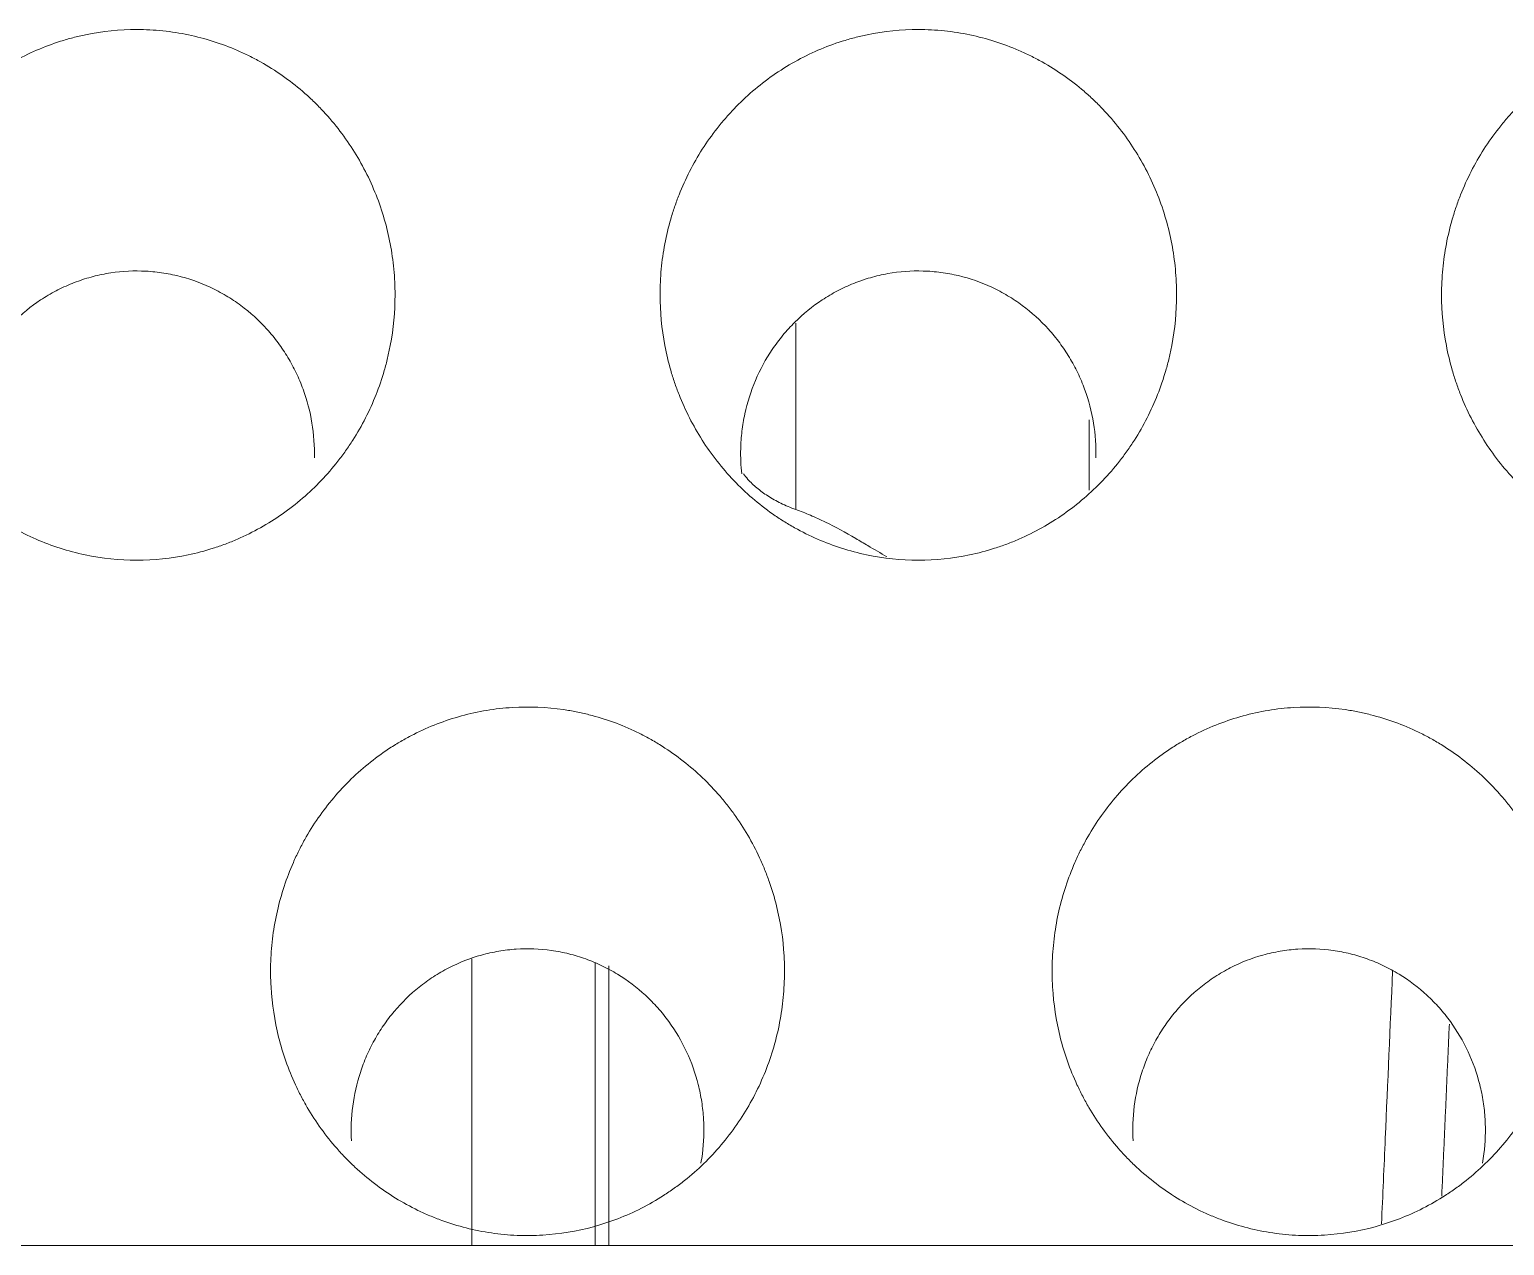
# Model space of a CAD drawing. Header units: inches. Extents: x 3778 to 56227, y -16914 to 35091.
# Drawn here: x 42419.23 to 42424.87, y -12658.71 to -12654.06 of the extents above; entities that cross this region are included whole.
import ezdxf

# ---------------------------------------------------------------- set-up
doc = ezdxf.new("R2010")
doc.units = ezdxf.units.IN
doc.header["$LTSCALE"] = 100
doc.header["$MEASUREMENT"] = 0
doc.layers.add('2-con', color=2, linetype='Continuous')
doc.layers.add('mark-B', color=2, linetype='Continuous', lineweight=20)

# ---------------------------------------------------------------- blocks, each defined once
blk = doc.blocks.new('무풍1WAY 대형')
at = {"layer": 'mark-B'}
for p, q in [((289.2596, -420.2368), (-384.8363, -420.2368)), ((262.6058, -421.3066), (262.6058, -420.2368)), ((263.1297, -421.3337), (263.1297, -420.2368)), ((261.8909, -423.7637), (261.8909, -423.0513)), ((260.7696, -423.1254), (260.7696, -423.3937))]:
    blk.add_line(p, q, dxfattribs=at)
for points, knots in [([(260.9096, -421.2256), (260.9059, -421.1602), (260.896, -421.0964), (260.8649, -420.9718), (260.8436, -420.9109), (260.8094, -420.8368), (260.8021, -420.8221), (260.787, -420.7931), (260.7634, -420.7503), (260.7192, -420.6824), (260.6788, -420.6317), (260.6466, -420.5951), (260.6355, -420.5831), (260.6127, -420.5596), (260.601, -420.5481), (260.5409, -420.492), (260.4891, -420.4525), (260.4061, -420.4013), (260.3775, -420.3856), (260.3331, -420.3641), (260.3181, -420.3573), (260.2877, -420.3444), (260.2724, -420.3384), (260.1954, -420.3103), (260.1322, -420.2943), (260.0511, -420.2825), (260.0348, -420.2805), (260.002, -420.2774), (259.9854, -420.2763), (259.936, -420.2742), (259.9032, -420.2746), (259.8054, -420.2806), (259.7408, -420.2912), (259.6131, -420.3261), (259.5522, -420.3497), (259.465, -420.3941), (259.4366, -420.4104), (259.3951, -420.437), (259.3814, -420.4463), (259.3547, -420.4654), (259.3416, -420.4753), (259.2777, -420.5261), (259.231, -420.5714), (259.1677, -420.6461), (259.1476, -420.6723), (259.1104, -420.726), (259.0761, -420.7812), (259.0472, -420.8392), (259.0211, -420.8986), (259.0094, -420.929), (258.9785, -421.0223), (258.9642, -421.0855), (258.9515, -421.1816), (258.9488, -421.2138), (258.9463, -421.2788), (258.9466, -421.3117), (258.9521, -421.4091), (258.9618, -421.4729), (258.9852, -421.5671), (258.9944, -421.5983), (259.0107, -421.6446), (259.0165, -421.6599), (259.0288, -421.6901), (259.0353, -421.705), (259.0693, -421.7787), (259.1019, -421.8345), (259.1495, -421.9005), (259.1593, -421.9135), (259.1797, -421.9391), (259.1903, -421.9518), (259.2228, -421.9887), (259.2455, -422.012), (259.3168, -422.0785), (259.3684, -422.118), (259.4384, -422.1611), (259.4527, -422.1694), (259.4815, -422.1852), (259.5253, -422.2078), (259.6004, -422.2395), (259.6627, -422.2587), (259.7104, -422.2708), (259.7264, -422.2744), (259.7588, -422.2808), (259.7751, -422.2837), (259.8567, -422.2955), (259.922, -422.2982), (260.0199, -422.2922), (260.0526, -422.2886), (260.1179, -422.2777), (260.15, -422.2707), (260.2447, -422.2448), (260.3056, -422.2213), (260.379, -422.184), (260.3935, -422.1761), (260.4221, -422.1597), (260.4641, -422.1342), (260.5303, -422.0867), (260.5793, -422.0438), (260.6262, -421.9982), (260.6488, -421.9741), (260.7121, -421.8992), (260.749, -421.8459), (260.7886, -421.775), (260.7962, -421.7606), (260.8108, -421.7313), (260.8177, -421.7165), (260.8375, -421.6715), (260.8491, -421.6411), (260.8796, -421.5488), (260.894, -421.4858), (260.9067, -421.3889), (260.9095, -421.3562), (260.9119, -421.2909), (260.9115, -421.2583), (260.9096, -421.2256)], [0, 0, 0, 0, 0.03125, 0.03125, 0.0625, 0.0625, 0.070313, 0.070313, 0.078125, 0.09375, 0.109375, 0.109375, 0.117188, 0.117188, 0.125, 0.125, 0.15625, 0.15625, 0.171875, 0.171875, 0.179688, 0.179688, 0.1875, 0.1875, 0.21875, 0.21875, 0.226563, 0.226563, 0.234375, 0.234375, 0.25, 0.25, 0.28125, 0.28125, 0.3125, 0.3125, 0.328125, 0.328125, 0.335938, 0.335938, 0.34375, 0.34375, 0.375, 0.375, 0.390625, 0.390625, 0.40625, 0.421875, 0.421875, 0.4375, 0.4375, 0.46875, 0.46875, 0.484375, 0.484375, 0.5, 0.5, 0.53125, 0.53125, 0.546875, 0.546875, 0.554688, 0.554688, 0.5625, 0.5625, 0.59375, 0.59375, 0.601563, 0.601563, 0.609375, 0.609375, 0.625, 0.625, 0.65625, 0.65625, 0.664063, 0.664063, 0.671875, 0.6875, 0.703125, 0.703125, 0.710938, 0.710938, 0.71875, 0.71875, 0.75, 0.75, 0.765625, 0.765625, 0.78125, 0.78125, 0.8125, 0.8125, 0.820313, 0.820313, 0.828125, 0.84375, 0.859375, 0.859375, 0.875, 0.875, 0.90625, 0.90625, 0.914063, 0.914063, 0.921875, 0.921875, 0.9375, 0.9375, 0.96875, 0.96875, 0.984375, 0.984375, 1, 1, 1, 1]), ([(263.8972, -421.2256), (263.8934, -421.1602), (263.8836, -421.0964), (263.8525, -420.9718), (263.8312, -420.9109), (263.7969, -420.8368), (263.7897, -420.8221), (263.7746, -420.7931), (263.7509, -420.7503), (263.7068, -420.6824), (263.6664, -420.6317), (263.6341, -420.5951), (263.6231, -420.5831), (263.6003, -420.5596), (263.5885, -420.5481), (263.5284, -420.492), (263.4767, -420.4525), (263.3936, -420.4013), (263.365, -420.3856), (263.3207, -420.3641), (263.3056, -420.3573), (263.2752, -420.3444), (263.26, -420.3384), (263.183, -420.3103), (263.1198, -420.2943), (263.0387, -420.2825), (263.0224, -420.2805), (262.9895, -420.2774), (262.973, -420.2763), (262.9235, -420.2742), (262.8908, -420.2746), (262.7929, -420.2806), (262.7284, -420.2912), (262.6007, -420.3261), (262.5398, -420.3497), (262.4525, -420.3941), (262.4241, -420.4104), (262.3826, -420.437), (262.369, -420.4463), (262.3422, -420.4654), (262.3292, -420.4753), (262.2652, -420.5261), (262.2186, -420.5714), (262.1552, -420.6461), (262.1352, -420.6723), (262.098, -420.726), (262.0636, -420.7812), (262.0348, -420.8392), (262.0086, -420.8986), (261.9969, -420.929), (261.9661, -421.0223), (261.9517, -421.0855), (261.939, -421.1816), (261.9363, -421.2138), (261.9338, -421.2788), (261.9342, -421.3117), (261.9396, -421.4091), (261.9493, -421.4729), (261.9727, -421.5671), (261.982, -421.5983), (261.9983, -421.6446), (262.0041, -421.6599), (262.0163, -421.6901), (262.0228, -421.705), (262.0569, -421.7787), (262.0894, -421.8345), (262.137, -421.9005), (262.1469, -421.9135), (262.1673, -421.9391), (262.1779, -421.9518), (262.2104, -421.9887), (262.2331, -422.012), (262.3044, -422.0785), (262.356, -422.118), (262.4259, -422.1611), (262.4402, -422.1694), (262.4691, -422.1852), (262.5128, -422.2078), (262.5879, -422.2395), (262.6503, -422.2587), (262.6979, -422.2708), (262.714, -422.2744), (262.7463, -422.2808), (262.7627, -422.2837), (262.8442, -422.2955), (262.9095, -422.2982), (263.0075, -422.2922), (263.0401, -422.2886), (263.1055, -422.2777), (263.1376, -422.2707), (263.2322, -422.2448), (263.2931, -422.2213), (263.3665, -422.184), (263.3811, -422.1761), (263.4096, -422.1597), (263.4516, -422.1342), (263.5178, -422.0867), (263.5668, -422.0438), (263.6138, -421.9982), (263.6363, -421.9741), (263.6997, -421.8992), (263.7366, -421.8459), (263.7762, -421.775), (263.7838, -421.7606), (263.7983, -421.7313), (263.8053, -421.7165), (263.825, -421.6715), (263.8367, -421.6411), (263.8671, -421.5488), (263.8815, -421.4858), (263.8943, -421.3889), (263.897, -421.3562), (263.8994, -421.2909), (263.8991, -421.2583), (263.8972, -421.2256)], [0, 0, 0, 0, 0.03125, 0.03125, 0.0625, 0.0625, 0.070312, 0.070312, 0.078125, 0.09375, 0.109375, 0.109375, 0.117187, 0.117187, 0.125, 0.125, 0.15625, 0.15625, 0.171875, 0.171875, 0.179687, 0.179687, 0.1875, 0.1875, 0.21875, 0.21875, 0.226562, 0.226562, 0.234375, 0.234375, 0.25, 0.25, 0.28125, 0.28125, 0.3125, 0.3125, 0.328125, 0.328125, 0.335937, 0.335937, 0.34375, 0.34375, 0.375, 0.375, 0.390625, 0.390625, 0.40625, 0.421875, 0.421875, 0.4375, 0.4375, 0.46875, 0.46875, 0.484375, 0.484375, 0.5, 0.5, 0.53125, 0.53125, 0.546875, 0.546875, 0.554687, 0.554687, 0.5625, 0.5625, 0.59375, 0.59375, 0.601562, 0.601562, 0.609375, 0.609375, 0.625, 0.625, 0.65625, 0.65625, 0.664062, 0.664062, 0.671875, 0.6875, 0.703125, 0.703125, 0.710937, 0.710937, 0.71875, 0.71875, 0.75, 0.75, 0.765625, 0.765625, 0.78125, 0.78125, 0.8125, 0.8125, 0.820312, 0.820312, 0.828125, 0.84375, 0.859375, 0.859375, 0.875, 0.875, 0.90625, 0.90625, 0.914062, 0.914062, 0.921875, 0.921875, 0.9375, 0.9375, 0.96875, 0.96875, 0.984375, 0.984375, 1, 1, 1, 1]), ([(262.6579, -421.3188), (262.6579, -421.2032), (262.6579, -420.9676), (262.6579, -420.7281), (262.6579, -420.484), (262.6579, -420.3609), (262.6579, -420.2368)], [0, 0, 0, 0, 0.328633, 0.664317, 0.664317, 1, 1, 1, 1]), ([(259.6522, -420.3199), (259.6474, -420.429), (259.6426, -420.538), (259.6284, -420.86), (259.6191, -421.073), (259.6097, -421.286)], [0, 0, 0, 0, 0.338677, 0.338677, 1, 1, 1, 1]), ([(260.6019, -420.6368), (260.6045, -420.6816), (260.6012, -420.7702), (260.5819, -420.8565), (260.5645, -420.9097), (260.5608, -420.9203), (260.5528, -420.9412), (260.5401, -420.9723), (260.5156, -421.0221), (260.4922, -421.0599), (260.4733, -421.0874), (260.4667, -421.0965), (260.4532, -421.1143), (260.4461, -421.1232), (260.4099, -421.1663), (260.3779, -421.1974), (260.3257, -421.2392), (260.3076, -421.2523), (260.2699, -421.2768), (260.2502, -421.2882), (260.1902, -421.3191), (260.1486, -421.3354), (260.0945, -421.3504), (260.0836, -421.3532), (260.0615, -421.3581), (260.0504, -421.3603), (260.0169, -421.366), (259.9945, -421.3687), (259.9274, -421.3731), (259.8825, -421.3715), (259.8264, -421.3636), (259.8152, -421.3617), (259.793, -421.3574), (259.76, -421.3501), (259.7064, -421.3338), (259.665, -421.3165), (259.6345, -421.3019), (259.6244, -421.2968), (259.6045, -421.286), (259.5948, -421.2804), (259.5468, -421.2511), (259.5112, -421.2241), (259.4701, -421.1861), (259.462, -421.1782), (259.4463, -421.1621), (259.4385, -421.1538), (259.4162, -421.1286), (259.4022, -421.1112), (259.3629, -421.0571), (259.3403, -421.0187), (259.3023, -420.9371), (259.2875, -420.8952), (259.2712, -420.8306), (259.2668, -420.8088), (259.26, -420.7647), (259.2576, -420.7423), (259.2536, -420.6755), (259.2552, -420.6312), (259.2624, -420.5752), (259.2642, -420.5633), (259.2663, -420.5514)], [0, 0, 0, 0, 0.057902, 0.115804, 0.115804, 0.13028, 0.13028, 0.144755, 0.173707, 0.202658, 0.202658, 0.217133, 0.217133, 0.231609, 0.231609, 0.289511, 0.289511, 0.318462, 0.318462, 0.347413, 0.347413, 0.405315, 0.405315, 0.419791, 0.419791, 0.434266, 0.434266, 0.463218, 0.463218, 0.52112, 0.52112, 0.535595, 0.535595, 0.550071, 0.579022, 0.607973, 0.607973, 0.622449, 0.622449, 0.636924, 0.636924, 0.694826, 0.694826, 0.709302, 0.709302, 0.723777, 0.723777, 0.752729, 0.752729, 0.810631, 0.810631, 0.868533, 0.868533, 0.897484, 0.897484, 0.926435, 0.926435, 0.984337, 0.984337, 1, 1, 1, 1]), ([(263.5895, -420.6368), (263.5921, -420.6816), (263.5888, -420.7702), (263.5694, -420.8565), (263.5521, -420.9097), (263.5483, -420.9203), (263.5403, -420.9412), (263.5277, -420.9723), (263.5031, -421.0221), (263.4798, -421.0599), (263.4608, -421.0874), (263.4543, -421.0965), (263.4407, -421.1143), (263.4337, -421.1232), (263.3974, -421.1663), (263.3655, -421.1974), (263.3133, -421.2392), (263.2952, -421.2523), (263.2574, -421.2768), (263.2377, -421.2882), (263.1777, -421.3191), (263.1361, -421.3354), (263.0821, -421.3504), (263.0711, -421.3532), (263.0491, -421.3581), (263.0379, -421.3603), (263.0044, -421.366), (262.9821, -421.3687), (262.9149, -421.3731), (262.8701, -421.3715), (262.814, -421.3636), (262.8027, -421.3617), (262.7806, -421.3574), (262.7476, -421.3501), (262.694, -421.3338), (262.6526, -421.3165), (262.6221, -421.3019), (262.6119, -421.2968), (262.5921, -421.286), (262.5823, -421.2804), (262.5344, -421.2511), (262.4988, -421.2241), (262.4576, -421.1861), (262.4496, -421.1782), (262.4338, -421.1621), (262.4261, -421.1538), (262.4037, -421.1286), (262.3898, -421.1112), (262.3505, -421.0571), (262.3279, -421.0187), (262.2898, -420.9371), (262.275, -420.8952), (262.2587, -420.8306), (262.2543, -420.8088), (262.2475, -420.7647), (262.2451, -420.7423), (262.2412, -420.6755), (262.2427, -420.6312), (262.2499, -420.5752), (262.2518, -420.5633), (262.2539, -420.5514)], [0, 0, 0, 0, 0.057902, 0.115804, 0.115804, 0.13028, 0.13028, 0.144755, 0.173707, 0.202658, 0.202658, 0.217133, 0.217133, 0.231609, 0.231609, 0.289511, 0.289511, 0.318462, 0.318462, 0.347413, 0.347413, 0.405315, 0.405315, 0.419791, 0.419791, 0.434266, 0.434266, 0.463218, 0.463218, 0.52112, 0.52112, 0.535595, 0.535595, 0.550071, 0.579022, 0.607973, 0.607973, 0.622449, 0.622449, 0.636924, 0.636924, 0.694826, 0.694826, 0.709302, 0.709302, 0.723777, 0.723777, 0.752729, 0.752729, 0.810631, 0.810631, 0.868533, 0.868533, 0.897484, 0.897484, 0.926435, 0.926435, 0.984337, 0.984337, 1, 1, 1, 1]), ([(258.4353, -422.8577), (258.3688, -422.8577), (258.3034, -422.8646), (258.2071, -422.8846), (258.1752, -422.893), (258.1279, -422.908), (258.1122, -422.9135), (258.0812, -422.9251), (258.0659, -422.9313), (257.9905, -422.9641), (257.9335, -422.9961), (257.8526, -423.0527), (257.8264, -423.0731), (257.7765, -423.116), (257.7291, -423.1611), (257.6865, -423.2105), (257.6562, -423.2491), (257.6464, -423.2622), (257.6275, -423.289), (257.6183, -423.3027), (257.5741, -423.3721), (257.5446, -423.4301), (257.5087, -423.5209), (257.4982, -423.5517), (257.4845, -423.5989), (257.4803, -423.6149), (257.4727, -423.6468), (257.4693, -423.6627), (257.4541, -423.7428), (257.4481, -423.8074), (257.4481, -423.8887), (257.4484, -423.905), (257.45, -423.9377), (257.4511, -423.9541), (257.4557, -424.0031), (257.4603, -424.0353), (257.4785, -424.131), (257.4965, -424.1934), (257.5326, -424.2846), (257.5462, -424.3147), (257.5759, -424.373), (257.5921, -424.4013), (257.6445, -424.4835), (257.6846, -424.5349), (257.7415, -424.5946), (257.7532, -424.6062), (257.7771, -424.6289), (257.8135, -424.6619), (257.878, -424.7119), (257.9333, -424.7468), (257.9763, -424.7709), (257.9909, -424.7786), (258.0205, -424.7934), (258.0356, -424.8004), (258.1113, -424.8333), (258.1737, -424.8531), (258.2701, -424.8733), (258.3027, -424.8785), (258.3689, -424.8853), (258.4019, -424.887), (258.5005, -424.8871), (258.5658, -424.8805), (258.6468, -424.8637), (258.663, -424.8599), (258.6951, -424.8515), (258.7426, -424.8377), (258.8194, -424.8089), (258.8782, -424.7799), (258.9357, -424.7478), (258.9639, -424.7301), (259.0448, -424.6735), (259.0944, -424.6309), (259.1509, -424.5717), (259.162, -424.5596), (259.1835, -424.5347), (259.194, -424.522), (259.2245, -424.4831), (259.2434, -424.4564), (259.296, -424.374), (259.3256, -424.316), (259.3558, -424.2397), (259.3615, -424.2242), (259.3721, -424.1932), (259.3868, -424.1465), (259.4057, -424.0675), (259.4149, -424.0032), (259.4195, -423.9545), (259.4206, -423.9382), (259.4222, -423.9055), (259.4226, -423.8891), (259.4226, -423.8072), (259.4164, -423.7426), (259.3983, -423.6469), (259.3908, -423.6152), (259.3772, -423.5681), (259.3722, -423.5524), (259.3616, -423.5213), (259.356, -423.5059), (259.326, -423.43), (259.2965, -423.3721), (259.244, -423.2896), (259.2252, -423.2629), (259.1845, -423.2108), (259.163, -423.186), (259.0954, -423.1151), (259.0461, -423.0725), (258.9788, -423.0252), (258.9651, -423.0161), (258.9371, -422.9984), (258.9229, -422.99), (258.8798, -422.9658), (258.8504, -422.9512), (258.7604, -422.912), (258.6979, -422.8919), (258.5677, -422.8646), (258.5018, -422.8577), (258.4353, -422.8577)], [0, 0, 0, 0, 0.03125, 0.03125, 0.046875, 0.046875, 0.054688, 0.054688, 0.0625, 0.0625, 0.09375, 0.09375, 0.109375, 0.109375, 0.125, 0.140625, 0.140625, 0.148437, 0.148437, 0.15625, 0.15625, 0.1875, 0.1875, 0.203125, 0.203125, 0.210937, 0.210937, 0.21875, 0.21875, 0.25, 0.25, 0.257812, 0.257812, 0.265625, 0.265625, 0.28125, 0.28125, 0.3125, 0.3125, 0.328125, 0.328125, 0.34375, 0.34375, 0.375, 0.375, 0.382812, 0.382812, 0.390625, 0.40625, 0.421875, 0.421875, 0.429687, 0.429687, 0.4375, 0.4375, 0.46875, 0.46875, 0.484375, 0.484375, 0.5, 0.5, 0.53125, 0.53125, 0.539063, 0.539063, 0.546875, 0.5625, 0.578125, 0.578125, 0.59375, 0.59375, 0.625, 0.625, 0.632813, 0.632813, 0.640625, 0.640625, 0.65625, 0.65625, 0.6875, 0.6875, 0.695313, 0.695313, 0.703125, 0.71875, 0.734375, 0.734375, 0.742188, 0.742188, 0.75, 0.75, 0.78125, 0.78125, 0.796875, 0.796875, 0.804688, 0.804688, 0.8125, 0.8125, 0.84375, 0.84375, 0.859375, 0.859375, 0.875, 0.875, 0.90625, 0.90625, 0.914063, 0.914063, 0.921875, 0.921875, 0.9375, 0.9375, 0.96875, 0.96875, 1, 1, 1, 1]), ([(261.4229, -422.8577), (261.3563, -422.8577), (261.291, -422.8646), (261.1946, -422.8846), (261.1628, -422.893), (261.1155, -422.908), (261.0997, -422.9135), (261.0688, -422.9251), (261.0535, -422.9313), (260.9781, -422.9641), (260.921, -422.9961), (260.8402, -423.0527), (260.8139, -423.0731), (260.7641, -423.116), (260.7167, -423.1611), (260.674, -423.2105), (260.6438, -423.2491), (260.634, -423.2622), (260.615, -423.289), (260.6058, -423.3027), (260.5616, -423.3721), (260.5321, -423.4301), (260.4963, -423.5209), (260.4857, -423.5517), (260.472, -423.5989), (260.4678, -423.6149), (260.4602, -423.6468), (260.4568, -423.6627), (260.4417, -423.7428), (260.4356, -423.8074), (260.4356, -423.8887), (260.436, -423.905), (260.4375, -423.9377), (260.4387, -423.9541), (260.4433, -424.0031), (260.4479, -424.0353), (260.4661, -424.131), (260.4841, -424.1934), (260.5201, -424.2846), (260.5337, -424.3147), (260.5634, -424.373), (260.5796, -424.4013), (260.632, -424.4835), (260.6721, -424.5349), (260.7291, -424.5946), (260.7408, -424.6062), (260.7646, -424.6289), (260.8011, -424.6619), (260.8655, -424.7119), (260.9209, -424.7468), (260.9638, -424.7709), (260.9784, -424.7786), (261.0081, -424.7934), (261.0232, -424.8004), (261.0988, -424.8333), (261.1613, -424.8531), (261.2577, -424.8733), (261.2903, -424.8785), (261.3564, -424.8853), (261.3894, -424.887), (261.488, -424.8871), (261.5533, -424.8805), (261.6344, -424.8637), (261.6506, -424.8599), (261.6826, -424.8515), (261.7302, -424.8377), (261.807, -424.8089), (261.8658, -424.7799), (261.9233, -424.7478), (261.9515, -424.7301), (262.0324, -424.6735), (262.0819, -424.6309), (262.1385, -424.5717), (262.1495, -424.5596), (262.171, -424.5347), (262.1816, -424.522), (262.212, -424.4831), (262.2309, -424.4564), (262.2835, -424.374), (262.3131, -424.316), (262.3434, -424.2397), (262.3491, -424.2242), (262.3597, -424.1932), (262.3744, -424.1465), (262.3933, -424.0675), (262.4024, -424.0032), (262.407, -423.9545), (262.4082, -423.9382), (262.4097, -423.9055), (262.4101, -423.8891), (262.4101, -423.8072), (262.404, -423.7426), (262.3859, -423.6469), (262.3784, -423.6152), (262.3647, -423.5681), (262.3598, -423.5524), (262.3492, -423.5213), (262.3435, -423.5059), (262.3135, -423.43), (262.2841, -423.3721), (262.2316, -423.2896), (262.2127, -423.2629), (262.172, -423.2108), (262.1506, -423.186), (262.083, -423.1151), (262.0336, -423.0725), (261.9664, -423.0252), (261.9527, -423.0161), (261.9246, -422.9984), (261.9104, -422.99), (261.8673, -422.9658), (261.8379, -422.9512), (261.7479, -422.912), (261.6854, -422.8919), (261.5552, -422.8646), (261.4894, -422.8577), (261.4229, -422.8577)], [0, 0, 0, 0, 0.03125, 0.03125, 0.046875, 0.046875, 0.054687, 0.054687, 0.0625, 0.0625, 0.09375, 0.09375, 0.109375, 0.109375, 0.125, 0.140625, 0.140625, 0.148437, 0.148437, 0.15625, 0.15625, 0.1875, 0.1875, 0.203125, 0.203125, 0.210937, 0.210937, 0.21875, 0.21875, 0.25, 0.25, 0.257812, 0.257812, 0.265625, 0.265625, 0.28125, 0.28125, 0.3125, 0.3125, 0.328125, 0.328125, 0.34375, 0.34375, 0.375, 0.375, 0.382812, 0.382812, 0.390625, 0.40625, 0.421875, 0.421875, 0.429687, 0.429687, 0.4375, 0.4375, 0.46875, 0.46875, 0.484375, 0.484375, 0.5, 0.5, 0.53125, 0.53125, 0.539062, 0.539062, 0.546875, 0.5625, 0.578125, 0.578125, 0.59375, 0.59375, 0.625, 0.625, 0.632812, 0.632812, 0.640625, 0.640625, 0.65625, 0.65625, 0.6875, 0.6875, 0.695312, 0.695312, 0.703125, 0.71875, 0.734375, 0.734375, 0.742187, 0.742187, 0.75, 0.75, 0.78125, 0.78125, 0.796875, 0.796875, 0.804687, 0.804687, 0.8125, 0.8125, 0.84375, 0.84375, 0.859375, 0.859375, 0.875, 0.875, 0.90625, 0.90625, 0.914062, 0.914062, 0.921875, 0.921875, 0.9375, 0.9375, 0.96875, 0.96875, 1, 1, 1, 1]), ([(261.5426, -422.8703), (261.5669, -422.8846), (261.5913, -422.899), (261.6311, -422.9224), (261.6465, -422.9316), (261.662, -422.9407)], [0, 0, 0, 0, 0.611106, 0.611106, 1, 1, 1, 1]), ([(264.4104, -422.8577), (264.3439, -422.8577), (264.2785, -422.8646), (264.1822, -422.8846), (264.1503, -422.893), (264.103, -422.908), (264.0873, -422.9135), (264.0563, -422.9251), (264.041, -422.9313), (263.9656, -422.9641), (263.9085, -422.9961), (263.8277, -423.0527), (263.8015, -423.0731), (263.7516, -423.116), (263.7042, -423.1611), (263.6616, -423.2105), (263.6313, -423.2491), (263.6215, -423.2622), (263.6026, -423.289), (263.5934, -423.3027), (263.5492, -423.3721), (263.5197, -423.4301), (263.4838, -423.5209), (263.4733, -423.5517), (263.4596, -423.5989), (263.4554, -423.6149), (263.4478, -423.6468), (263.4444, -423.6627), (263.4292, -423.7428), (263.4232, -423.8074), (263.4231, -423.8887), (263.4235, -423.905), (263.4251, -423.9377), (263.4262, -423.9541), (263.4308, -424.0031), (263.4354, -424.0353), (263.4536, -424.131), (263.4716, -424.1934), (263.5076, -424.2846), (263.5212, -424.3147), (263.551, -424.373), (263.5672, -424.4013), (263.6196, -424.4835), (263.6597, -424.5349), (263.7166, -424.5946), (263.7283, -424.6062), (263.7522, -424.6289), (263.7886, -424.6619), (263.853, -424.7119), (263.9084, -424.7468), (263.9514, -424.7709), (263.966, -424.7786), (263.9956, -424.7934), (264.0107, -424.8004), (264.0864, -424.8333), (264.1488, -424.8531), (264.2452, -424.8733), (264.2778, -424.8785), (264.344, -424.8853), (264.377, -424.887), (264.4756, -424.8871), (264.5409, -424.8805), (264.6219, -424.8637), (264.6381, -424.8599), (264.6702, -424.8515), (264.7177, -424.8377), (264.7945, -424.8089), (264.8533, -424.7799), (264.9108, -424.7478), (264.939, -424.7301), (265.0199, -424.6735), (265.0695, -424.6309), (265.126, -424.5717), (265.137, -424.5596), (265.1586, -424.5347), (265.1691, -424.522), (265.1996, -424.4831), (265.2185, -424.4564), (265.2711, -424.374), (265.3007, -424.316), (265.3309, -424.2397), (265.3366, -424.2242), (265.3472, -424.1932), (265.3619, -424.1465), (265.3808, -424.0675), (265.39, -424.0032), (265.3946, -423.9545), (265.3957, -423.9382), (265.3973, -423.9055), (265.3976, -423.8891), (265.3977, -423.8072), (265.3915, -423.7426), (265.3734, -423.6469), (265.3659, -423.6152), (265.3523, -423.5681), (265.3473, -423.5524), (265.3367, -423.5213), (265.3311, -423.5059), (265.3011, -423.43), (265.2716, -423.3721), (265.2191, -423.2896), (265.2002, -423.2629), (265.1596, -423.2108), (265.1381, -423.186), (265.0705, -423.1151), (265.0212, -423.0725), (264.9539, -423.0252), (264.9402, -423.0161), (264.9122, -422.9984), (264.8979, -422.99), (264.8548, -422.9658), (264.8255, -422.9512), (264.7355, -422.912), (264.673, -422.8919), (264.5428, -422.8646), (264.4769, -422.8577), (264.4104, -422.8577)], [0, 0, 0, 0, 0.03125, 0.03125, 0.046875, 0.046875, 0.054687, 0.054687, 0.0625, 0.0625, 0.09375, 0.09375, 0.109375, 0.109375, 0.125, 0.140625, 0.140625, 0.148437, 0.148437, 0.15625, 0.15625, 0.1875, 0.1875, 0.203125, 0.203125, 0.210937, 0.210937, 0.21875, 0.21875, 0.25, 0.25, 0.257812, 0.257812, 0.265625, 0.265625, 0.28125, 0.28125, 0.3125, 0.3125, 0.328125, 0.328125, 0.34375, 0.34375, 0.375, 0.375, 0.382812, 0.382812, 0.390625, 0.40625, 0.421875, 0.421875, 0.429687, 0.429687, 0.4375, 0.4375, 0.46875, 0.46875, 0.484375, 0.484375, 0.5, 0.5, 0.53125, 0.53125, 0.539062, 0.539062, 0.546875, 0.5625, 0.578125, 0.578125, 0.59375, 0.59375, 0.625, 0.625, 0.632812, 0.632812, 0.640625, 0.640625, 0.65625, 0.65625, 0.6875, 0.6875, 0.695312, 0.695312, 0.703125, 0.71875, 0.734375, 0.734375, 0.742187, 0.742187, 0.75, 0.75, 0.78125, 0.78125, 0.796875, 0.796875, 0.804687, 0.804687, 0.8125, 0.8125, 0.84375, 0.84375, 0.859375, 0.859375, 0.875, 0.875, 0.90625, 0.90625, 0.914062, 0.914062, 0.921875, 0.921875, 0.9375, 0.9375, 0.96875, 0.96875, 1, 1, 1, 1]), ([(261.8909, -423.0513), (261.8727, -423.0448), (261.8541, -423.0374), (261.8161, -423.0212), (261.797, -423.0124), (261.7395, -422.9845), (261.7009, -422.9636), (261.662, -422.9407)], [0, 0, 0, 0, 0.25, 0.25, 0.5, 0.5, 1, 1, 1, 1]), ([(261.8909, -423.0513), (261.9115, -423.0588), (261.9306, -423.0668), (261.9661, -423.0842), (261.9826, -423.0934), (262.0132, -423.113), (262.0273, -423.1233), (262.0527, -423.1446), (262.064, -423.1555), (262.0802, -423.1736), (262.0858, -423.1806), (262.091, -423.1877)], [0, 0, 0, 0, 0.216793, 0.216793, 0.433586, 0.433586, 0.650378, 0.650378, 0.867171, 0.867171, 1, 1, 1, 1]), ([(263.7314, -423.2486), (263.7303, -423.2938), (263.7367, -423.3828), (263.7591, -423.469), (263.7785, -423.5219), (263.7826, -423.5325), (263.7914, -423.5533), (263.8052, -423.5841), (263.8318, -423.6333), (263.8566, -423.6705), (263.8767, -423.6976), (263.8836, -423.7065), (263.8979, -423.724), (263.9053, -423.7326), (263.9434, -423.7747), (263.9767, -423.8049), (264.0308, -423.845), (264.0495, -423.8575), (264.0885, -423.8808), (264.1087, -423.8915), (264.1703, -423.9203), (264.2128, -423.9352), (264.2678, -423.9483), (264.2789, -423.9506), (264.3013, -423.9548), (264.3126, -423.9566), (264.3466, -423.961), (264.3692, -423.9628), (264.4369, -423.9647), (264.482, -423.9614), (264.5382, -423.9514), (264.5494, -423.9491), (264.5716, -423.9439), (264.6045, -423.9353), (264.6578, -423.917), (264.6989, -423.8981), (264.7291, -423.8822), (264.7391, -423.8767), (264.7587, -423.8651), (264.7683, -423.8591), (264.8155, -423.8279), (264.8503, -423.7995), (264.8904, -423.7597), (264.8982, -423.7516), (264.9135, -423.7348), (264.9209, -423.7262), (264.9426, -423.7001), (264.956, -423.6821), (264.9936, -423.6263), (265.0151, -423.5869), (265.0505, -423.5035), (265.064, -423.4607), (265.0782, -423.3952), (265.0819, -423.3732), (265.0872, -423.3285), (265.0888, -423.3059), (265.0905, -423.2385), (265.0874, -423.194), (265.0795, -423.1454), (265.0787, -423.141), (265.0779, -423.1366)], [0, 0, 0, 0, 0.05848, 0.116959, 0.116959, 0.131579, 0.131579, 0.146199, 0.175439, 0.204679, 0.204679, 0.219298, 0.219298, 0.233918, 0.233918, 0.292398, 0.292398, 0.321638, 0.321638, 0.350878, 0.350878, 0.409357, 0.409357, 0.423977, 0.423977, 0.438597, 0.438597, 0.467837, 0.467837, 0.526316, 0.526316, 0.540936, 0.540936, 0.555556, 0.584796, 0.614036, 0.614036, 0.628656, 0.628656, 0.643275, 0.643275, 0.701755, 0.701755, 0.716375, 0.716375, 0.730995, 0.730995, 0.760235, 0.760235, 0.818714, 0.818714, 0.877194, 0.877194, 0.906434, 0.906434, 0.935673, 0.935673, 0.994153, 0.994153, 1, 1, 1, 1]), ([(260.7438, -423.2486), (260.7428, -423.2938), (260.7491, -423.3828), (260.7716, -423.469), (260.7909, -423.5219), (260.7951, -423.5325), (260.8039, -423.5533), (260.8177, -423.5841), (260.8442, -423.6333), (260.8691, -423.6705), (260.8891, -423.6976), (260.8961, -423.7065), (260.9104, -423.724), (260.9178, -423.7326), (260.9559, -423.7747), (260.9892, -423.8049), (261.0433, -423.845), (261.062, -423.8575), (261.1009, -423.8808), (261.1212, -423.8915), (261.1827, -423.9203), (261.2253, -423.9352), (261.2803, -423.9483), (261.2914, -423.9506), (261.3138, -423.9548), (261.3251, -423.9566), (261.359, -423.961), (261.3816, -423.9628), (261.4494, -423.9647), (261.4945, -423.9614), (261.5507, -423.9514), (261.5619, -423.9491), (261.584, -423.9439), (261.617, -423.9353), (261.6703, -423.917), (261.7114, -423.8981), (261.7415, -423.8822), (261.7515, -423.8767), (261.7711, -423.8651), (261.7807, -423.8591), (261.8279, -423.8279), (261.8628, -423.7995), (261.9028, -423.7597), (261.9106, -423.7516), (261.9259, -423.7348), (261.9334, -423.7262), (261.955, -423.7001), (261.9685, -423.6821), (262.0061, -423.6263), (262.0275, -423.5869), (262.063, -423.5035), (262.0765, -423.4607), (262.0906, -423.3952), (262.0943, -423.3732), (262.0997, -423.3285), (262.1013, -423.3059), (262.1026, -423.2512), (262.1013, -423.2191), (262.0978, -423.1873)], [0, 0, 0, 0, 0.059816, 0.119632, 0.119632, 0.134585, 0.134585, 0.149539, 0.179447, 0.209355, 0.209355, 0.224309, 0.224309, 0.239263, 0.239263, 0.299079, 0.299079, 0.328987, 0.328987, 0.358895, 0.358895, 0.41871, 0.41871, 0.433664, 0.433664, 0.448618, 0.448618, 0.478526, 0.478526, 0.538342, 0.538342, 0.553296, 0.553296, 0.56825, 0.598158, 0.628065, 0.628065, 0.643019, 0.643019, 0.657973, 0.657973, 0.717789, 0.717789, 0.732743, 0.732743, 0.747697, 0.747697, 0.777605, 0.777605, 0.837421, 0.837421, 0.897236, 0.897236, 0.927144, 0.927144, 0.957052, 0.957052, 1, 1, 1, 1])]:
    blk.add_open_spline(points, degree=3, knots=knots, dxfattribs=at)
blk.add_open_spline([(259.4219, -420.4261), (259.4074, -420.7545), (259.3929, -421.083)], degree=2, dxfattribs=at)
blk = doc.blocks.new('dpdjzjs')
at = {"layer": 'mark-B', "rotation": 180}
blk.add_blockref('무풍1WAY 대형', (178654.9147, 88751.491), dxfattribs=at)

msp = doc.modelspace()

# ---------------------------------------------------------------- block references
at = {"layer": '2-con'}
msp.add_blockref('dpdjzjs', (-135970.8648, -101830.4424), dxfattribs=at)

doc.saveas('drawing.dxf')
